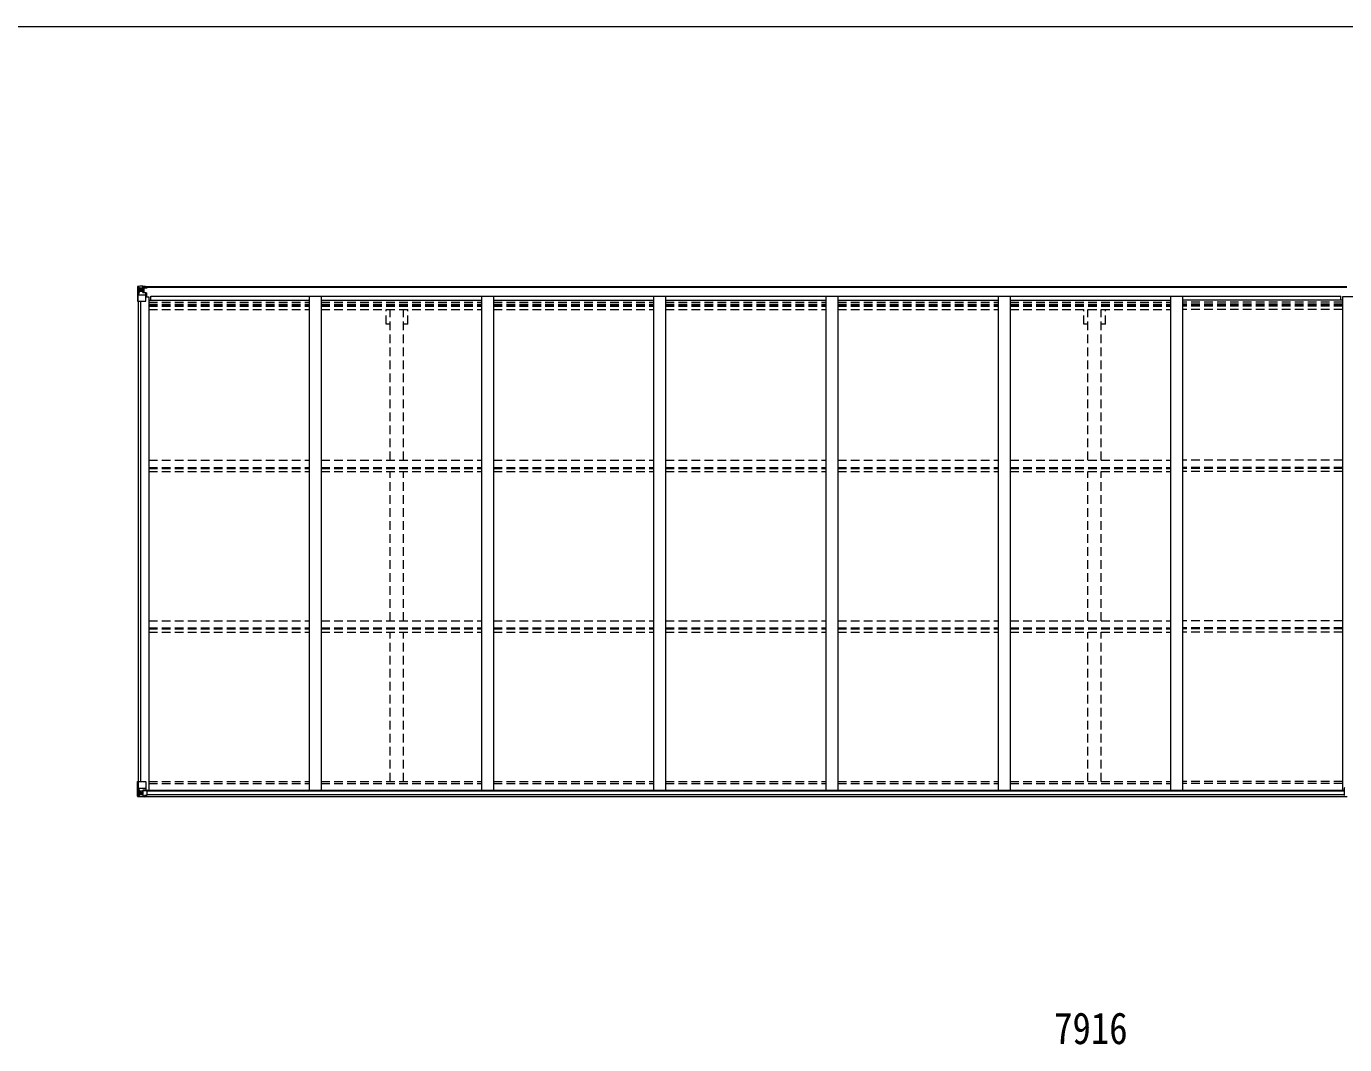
# Model space of a CAD drawing. Units: millimetres at full size, sheet at 1:30; details may follow other scales. Extents: x -8432 to 8432, y -5820 to 5820.
# Drawn here: x -1671 to 3809, y 1589 to 5820 of the extents above; entities that cross this region are included whole.
import ezdxf
from ezdxf.enums import TextEntityAlignment as Align

# ---------------------------------------------------------------- set-up
doc = ezdxf.new("R2010")
doc.units = ezdxf.units.MM
doc.header["$LTSCALE"] = 30
doc.linetypes.add('DASHED1', pattern=[1.8, 1.2, -0.6])
for name, color, linetype, lineweight in [('0-3_ELV2', 4, 'Continuous', 9), ('0-4_TABLE1', 6, 'Continuous', 9), ('0-6_OTH_LINE', 6, 'Continuous', 9), ('F-0_240', 7, 'Continuous', 9)]:
    doc.layers.add(name, color=color, linetype=linetype, lineweight=lineweight)
doc.styles.add('ＭＳ ゴシック', font='')
doc.styles.get('ＭＳ ゴシック').set_extended_font_data('MS Gothic')

msp = doc.modelspace()

# ---------------------------------------------------------------- linework, layer by layer
at = {"layer": '0-3_ELV2'}
for p, q in [((-1185.11, 4738.62), (3818.14, 4738.62)), ((-1185.11, 4736.47), (3818.14, 4736.47)), ((-1206.61, 4677.85), (-1206.61, 2681.87)), ((-1196.91, 4677.85), (-1196.91, 2681.87)), ((-1174.61, 4696.5), (-1161.61, 4696.5)), ((-1161.61, 4696.5), (-1161.61, 2645.85)), ((-1161.61, 4682.82), (-495.61, 4682.82)), ((-1154.11, 4682.82), (-1154.11, 4698.33)), ((-1154.11, 4698.33), (3792.89, 4698.33)), ((-495.61, 4698.32), (-495.61, 2645.85)), ((-445.61, 4698.32), (-445.61, 2645.85)), ((-445.61, 4682.82), (220.39, 4682.82)), ((220.39, 4698.32), (220.39, 2645.85)), ((270.39, 4698.32), (270.39, 2645.85)), ((270.39, 4682.82), (936.39, 4682.82)), ((936.39, 4698.32), (936.39, 2645.85)), ((986.39, 4698.32), (986.39, 2645.85)), ((986.39, 4682.82), (1652.39, 4682.82)), ((1652.39, 4698.32), (1652.39, 2645.85)), ((1702.39, 4698.32), (1702.39, 2645.85)), ((1702.39, 4682.82), (2368.39, 4682.82)), ((2368.39, 4698.32), (2368.39, 2645.85)), ((2418.39, 4698.32), (2418.39, 2645.85)), ((2418.39, 4682.82), (3084.39, 4682.82)), ((3084.39, 4698.32), (3084.39, 2645.85)), ((3134.39, 4698.32), (3134.39, 2645.85)), ((3800.39, 4682.82), (3134.39, 4682.82)), ((3792.89, 4682.82), (3792.89, 4698.33)), ((3800.39, 4696.5), (3800.39, 2645.85)), ((3850.39, 4696.5), (3800.39, 4696.5)), ((-1181.88, 2645.85), (3808.89, 2645.85)), ((-1170.11, 2643.59), (3808.89, 2643.59)), ((-1180.11, 2620.07), (3818.89, 2620.07)), ((-1170.11, 2627.97), (3808.89, 2627.97))]:
    msp.add_line(p, q, dxfattribs=at)
at = {"layer": '0-3_ELV2', "linetype": 'DASHED1'}
for p, q in [((-1161.61, 4674.42), (-495.61, 4674.42)), ((-1161.61, 4666.22), (-495.61, 4666.22)), ((-1161.61, 4662.3), (-495.61, 4662.3)), ((-445.61, 4674.42), (220.39, 4674.42)), ((-445.61, 4666.22), (220.39, 4666.22)), ((-445.61, 4662.3), (220.39, 4662.3)), ((270.39, 4674.42), (936.39, 4674.42)), ((270.39, 4666.22), (936.39, 4666.22)), ((270.39, 4662.3), (936.39, 4662.3)), ((986.39, 4674.42), (1652.39, 4674.42)), ((986.39, 4666.22), (1652.39, 4666.22)), ((986.39, 4662.3), (1652.39, 4662.3)), ((1702.39, 4674.42), (2368.39, 4674.42)), ((1702.39, 4666.22), (2368.39, 4666.22)), ((1702.39, 4662.3), (2368.39, 4662.3)), ((2418.39, 4674.42), (3084.39, 4674.42)), ((2418.39, 4666.22), (3084.39, 4666.22)), ((2418.39, 4662.3), (3084.39, 4662.3)), ((3800.39, 4674.42), (3134.39, 4674.42)), ((3800.39, 4666.22), (3134.39, 4666.22)), ((3800.39, 4662.3), (3134.39, 4662.3)), ((-1161.61, 4657.22), (-495.61, 4657.22)), ((-1161.61, 4644.21), (-495.61, 4644.21)), ((-445.61, 4657.22), (220.39, 4657.22)), ((-445.61, 4644.21), (220.39, 4644.21)), ((-175.81, 4582.62), (-175.81, 4644.21)), ((-158.11, 4017.55), (-158.11, 4644.21)), ((-103.11, 4017.55), (-103.11, 4644.21)), ((-85.41, 4582.62), (-85.41, 4644.21)), ((270.39, 4657.22), (936.39, 4657.22)), ((270.39, 4644.21), (936.39, 4644.21)), ((986.39, 4657.22), (1652.39, 4657.22)), ((986.39, 4644.21), (1652.39, 4644.21)), ((1702.39, 4657.22), (2368.39, 4657.22)), ((1702.39, 4644.21), (2368.39, 4644.21)), ((2418.39, 4657.22), (3084.39, 4657.22)), ((2418.39, 4644.21), (3084.39, 4644.21)), ((2724.19, 4582.62), (2724.19, 4644.21)), ((2741.89, 4017.55), (2741.89, 4644.21)), ((2796.89, 4017.55), (2796.89, 4644.21)), ((2814.59, 4582.62), (2814.59, 4644.21)), ((3800.39, 4657.22), (3134.39, 4657.22)), ((3800.39, 4644.21), (3134.39, 4644.21)), ((-158.11, 4582.62), (-175.81, 4582.62)), ((-85.41, 4582.62), (-103.11, 4582.62)), ((2741.89, 4582.62), (2724.19, 4582.62)), ((2814.59, 4582.62), (2796.89, 4582.62)), ((-1161.58, 4017.55), (-495.61, 4017.55)), ((-445.58, 4017.55), (220.39, 4017.55)), ((270.42, 4017.55), (936.39, 4017.55)), ((986.42, 4017.55), (1652.39, 4017.55)), ((1702.42, 4017.55), (2368.39, 4017.55)), ((2418.39, 4017.55), (3084.39, 4017.55)), ((3800.39, 4017.55), (3134.39, 4017.55)), ((-1161.58, 3987.82), (-495.61, 3987.82)), ((-1161.58, 3983.27), (-495.61, 3983.27)), ((-1161.58, 3970.26), (-495.61, 3970.26)), ((-445.58, 3987.82), (220.39, 3987.82)), ((-445.58, 3983.27), (220.39, 3983.27)), ((-445.58, 3970.26), (220.39, 3970.26)), ((-158.11, 3350.56), (-158.11, 3970.26)), ((-103.11, 3350.56), (-103.11, 3970.26)), ((270.42, 3987.82), (936.39, 3987.82)), ((270.42, 3983.27), (936.39, 3983.27)), ((270.42, 3970.26), (936.39, 3970.26)), ((986.42, 3987.82), (1652.39, 3987.82)), ((986.42, 3983.27), (1652.39, 3983.27)), ((986.42, 3970.26), (1652.39, 3970.26)), ((1702.42, 3987.82), (2368.39, 3987.82)), ((1702.42, 3983.27), (2368.39, 3983.27)), ((1702.42, 3970.26), (2368.39, 3970.26)), ((2418.39, 3987.82), (3084.39, 3987.82)), ((2418.39, 3983.27), (3084.39, 3983.27)), ((2418.39, 3970.26), (3084.39, 3970.26)), ((2741.89, 3350.56), (2741.89, 3970.26)), ((2796.89, 3350.56), (2796.89, 3970.26)), ((3800.39, 3987.82), (3134.39, 3987.82)), ((3800.39, 3983.27), (3134.39, 3983.27)), ((3800.39, 3970.26), (3134.39, 3970.26)), ((-1161.58, 3350.56), (-495.61, 3350.56)), ((-445.58, 3350.56), (220.39, 3350.56)), ((270.42, 3350.56), (936.39, 3350.56)), ((986.42, 3350.56), (1652.39, 3350.56)), ((1702.42, 3350.56), (2368.39, 3350.56)), ((2418.39, 3350.56), (3084.39, 3350.56)), ((3800.39, 3350.56), (3134.39, 3350.56)), ((-1161.58, 3320.83), (-495.61, 3320.83)), ((-1161.58, 3316.28), (-495.61, 3316.28)), ((-1161.58, 3303.27), (-495.61, 3303.27)), ((-445.58, 3320.83), (220.39, 3320.83)), ((-445.58, 3316.28), (220.39, 3316.28)), ((-445.58, 3303.27), (220.39, 3303.27)), ((-158.11, 2682.02), (-158.11, 3303.27)), ((-103.11, 2682.02), (-103.11, 3303.27)), ((270.42, 3320.83), (936.39, 3320.83)), ((270.42, 3316.28), (936.39, 3316.28)), ((270.42, 3303.27), (936.39, 3303.27)), ((986.42, 3320.83), (1652.39, 3320.83)), ((986.42, 3316.28), (1652.39, 3316.28)), ((986.42, 3303.27), (1652.39, 3303.27)), ((1702.42, 3320.83), (2368.39, 3320.83)), ((1702.42, 3316.28), (2368.39, 3316.28)), ((1702.42, 3303.27), (2368.39, 3303.27)), ((2418.39, 3320.83), (3084.39, 3320.83)), ((2418.39, 3316.28), (3084.39, 3316.28)), ((2418.39, 3303.27), (3084.39, 3303.27)), ((2741.89, 2682.02), (2741.89, 3303.27)), ((2796.89, 2682.02), (2796.89, 3303.27)), ((3800.39, 3320.83), (3134.39, 3320.83)), ((3800.39, 3316.28), (3134.39, 3316.28)), ((3800.39, 3303.27), (3134.39, 3303.27)), ((-1161.61, 2682.02), (-495.61, 2682.02)), ((-1161.61, 2673.67), (-495.61, 2673.67)), ((-445.61, 2682.02), (220.39, 2682.02)), ((-445.61, 2673.67), (220.39, 2673.67)), ((270.39, 2682.02), (936.39, 2682.02)), ((270.39, 2673.67), (936.39, 2673.67)), ((986.39, 2682.02), (1652.39, 2682.02)), ((986.39, 2673.67), (1652.39, 2673.67)), ((1702.39, 2682.02), (2368.39, 2682.02)), ((1702.39, 2673.67), (2368.39, 2673.67)), ((2418.39, 2682.02), (3084.39, 2682.02)), ((2418.39, 2673.67), (3084.39, 2673.67)), ((3800.39, 2682.02), (3134.39, 2682.02)), ((3800.39, 2673.67), (3134.39, 2673.67))]:
    msp.add_line(p, q, dxfattribs=at)
at = {"layer": '0-4_TABLE1'}
for p, q in [((-1208.61, 4738.56), (-1208.61, 4677.85)), ((-1180.11, 4741.25), (-1207.67, 4739.56)), ((-1207.67, 4739.51), (-1207.67, 4739.55)), ((-1198.7, 4739.94), (-1206.63, 4739.47)), ((-1205.77, 4738.5), (-1205.77, 4738.43)), ((-1205.77, 4677.85), (-1205.77, 4738.43)), ((-1205.22, 4704.73), (-1201.08, 4716.81)), ((-1201.8, 4735.06), (-1204.53, 4738.72)), ((-1200.94, 4731.55), (-1198.61, 4731.61)), ((-1200.94, 4718.08), (-1200.94, 4731.55)), ((-1198.61, 4718.05), (-1200.94, 4718.08)), ((-1186.61, 4740.73), (-1198.61, 4739.95)), ((-1185.11, 4731.6), (-1198.61, 4731.6)), ((-1185.11, 4718.05), (-1198.61, 4718.05)), ((-1198.61, 4718.05), (-1198.61, 4718.05)), ((-1193.13, 4724.41), (-1193.13, 4723.45)), ((-1186.61, 4714.75), (-1186.61, 4740.85)), ((-1186.61, 4739.96), (-1180.11, 4740.36)), ((-1185.11, 4735.14), (-1186.61, 4735.14)), ((-1185.79, 4714.49), (-1175.44, 4712.84)), ((-1185.79, 4713.86), (-1185.79, 4714.49)), ((-1175.44, 4712.2), (-1185.79, 4713.86)), ((-1180.11, 4739.43), (-1185.11, 4739.35)), ((-1176.61, 4734.78), (-1185.11, 4734.78)), ((-1181.11, 4729.85), (-1185.11, 4729.85)), ((-1181.11, 4721.64), (-1185.11, 4721.64)), ((-1185, 4733.48), (-1181.11, 4733.48)), ((-1184.62, 4733.85), (-1174.61, 4733.94)), ((-1184.62, 4733.69), (-1184.62, 4733.85)), ((-1169.61, 4733.82), (-1184.62, 4733.69)), ((-1184.61, 4735.81), (-1184.61, 4733.85)), ((-1176.61, 4735.81), (-1184.61, 4735.81)), ((-1176.61, 4735.78), (-1184.61, 4735.78)), ((-1181.11, 4713.74), (-1181.11, 4733.71)), ((-1180.11, 4738.62), (-1180.11, 4741.25)), ((-1176.61, 4734.78), (-1176.61, 4736.47)), ((-1175.44, 4712.84), (-1175.44, 4712.2)), ((-1175.16, 4712.76), (-1170.11, 4712.72)), ((-1175.11, 4739.05), (-1175.11, 4738.62)), ((-1174.81, 4739.05), (-1175.11, 4739.05)), ((-1174.81, 4739.05), (-1173.12, 4738.62)), ((-1174.61, 4735.55), (-1168.61, 4735.55)), ((-1171.11, 4712.73), (-1171.11, 4710.99)), ((-1170.11, 4696.5), (-1170.11, 4712.72)), ((-1169.61, 4736.47), (-1169.61, 4735.55)), ((-1168.61, 4733.87), (-1168.61, 4736.47)), ((-1208.61, 4677.85), (-1175.61, 4677.85)), ((-1205.22, 4704.73), (-1198.61, 4704.52)), ((-1198.61, 4704.52), (-1174.61, 4704.52)), ((-1174.61, 4678.85), (-1174.61, 4711.95)), ((-1170.11, 4711), (-1174.61, 4710.97)), ((-1170.11, 4700.85), (-1174.61, 4700.85)), ((-1208.61, 2681.87), (-1175.61, 2681.87)), ((-1208.61, 2621.16), (-1208.61, 2681.87)), ((-1205.77, 2681.87), (-1205.77, 2621.29)), ((-1205.22, 2654.99), (-1198.61, 2655.2)), ((-1205.22, 2654.99), (-1201.08, 2642.9)), ((-1198.61, 2641.67), (-1200.94, 2641.64)), ((-1200.94, 2641.64), (-1200.94, 2628.17)), ((-1198.61, 2655.2), (-1174.61, 2655.2)), ((-1198.61, 2641.67), (-1198.61, 2641.67)), ((-1186.61, 2641.67), (-1198.61, 2641.67)), ((-1194.09, 2635.31), (-1194.09, 2636.27)), ((-1186.61, 2645.66), (-1180.11, 2645.66)), ((-1186.61, 2645.66), (-1186.61, 2618.87)), ((-1175.44, 2647.51), (-1185.79, 2645.86)), ((-1185.79, 2645.86), (-1185.79, 2645.66)), ((-1183.09, 2645.66), (-1175.44, 2646.88)), ((-1180.11, 2645.66), (-1171.11, 2645.62)), ((-1175.44, 2646.88), (-1175.44, 2647.51)), ((-1174.61, 2680.87), (-1174.61, 2647.77)), ((-1170.11, 2644.71), (-1170.11, 2624.56)), ((3808.89, 2623.94), (3808.89, 2656.26)), ((-1207.67, 2620.2), (-1207.67, 2620.16)), ((-1198.7, 2619.77), (-1206.63, 2620.25)), ((-1205.77, 2621.22), (-1205.77, 2621.29)), ((-1201.8, 2624.66), (-1204.53, 2620.99)), ((-1200.94, 2628.17), (-1198.61, 2628.11)), ((-1198.61, 2628.11), (-1186.61, 2628.11)), ((-1186.61, 2618.98), (-1198.61, 2619.77)), ((-1180.11, 2618.47), (-1180.11, 2624.42)), ((-1171.11, 2623.85), (-1180.11, 2623.79)), ((3808.89, 2623.94), (3808.89, 2623.9))]:
    msp.add_line(p, q, dxfattribs=at)
for points in [[(-1195.05, 4725.37), (-1196.01, 4725.37), (-1196.01, 4726.33), (-1195.05, 4726.33)], [(-1194.09, 4727.29), (-1194.09, 4728.25), (-1193.13, 4728.25), (-1193.13, 4727.29)], [(-1193.13, 4723.45), (-1194.09, 4723.45), (-1194.09, 4724.41)], [(-1192.17, 4726.33), (-1191.21, 4726.33), (-1191.21, 4725.37), (-1192.17, 4725.37)], [(-1180.11, 4739.85), (-1185.11, 4739.85), (-1185.11, 4714.38)], [(-1174.61, 4735.55), (-1174.61, 4733.93), (-1168.61, 4733.98)], [(-1195.05, 2633.39), (-1196.01, 2633.39), (-1196.01, 2634.35), (-1195.05, 2634.35)], [(-1194.09, 2636.27), (-1193.13, 2636.27), (-1193.13, 2635.31)], [(-1193.13, 2632.43), (-1193.13, 2631.47), (-1194.09, 2631.47), (-1194.09, 2632.43)], [(-1192.17, 2634.35), (-1191.21, 2634.35), (-1191.21, 2633.39), (-1192.17, 2633.39)], [(-1207.67, 2620.16), (-1198.61, 2619.6), (-1180.11, 2618.47)], [(-1170.11, 2624.56), (-1170.12, 2624.45), (-1180.11, 2624.42)]]:
    msp.add_lwpolyline(points, dxfattribs=at)
for centre in [(-1193.61, 4725.85), (-1193.61, 2633.87)]:
    msp.add_circle(centre, 5.3, dxfattribs=at)
for centre, radius, start, end in [((-1207.61, 4738.56), 0.999, 93.4424, 179.95083), ((-1207.61, 4738.56), 1, 93.50017, 180.00079), ((-1207.61, 4738.52), 0.999, 93.4424, 179.95083), ((-1206.46, 4752.17), 12.7, 269.24466, 275.10311), ((-1204.49, 4738.56), 1.28, 131.17831, 182.45895), ((-1195.05, 4727.29), 0.96, 270, 0), ((-1195.05, 4724.41), 0.96, 0, 90), ((-1192.17, 4727.29), 0.96, 180, 270), ((-1192.17, 4724.41), 0.96, 90, 180), ((-1185.68, 4715.42), 0.937, 182.32209, 263.26766), ((-1185.68, 4714.79), 0.937, 182.32209, 263.26766), ((-1184.61, 4736.31), 0.5, 179.99802, 269.99691), ((-1184.61, 4736.28), 0.5, 180.00109, 270.00109), ((-1184.61, 4733.35), 0.5, 90.52895, 180.04464), ((-1184.6, 4733.18), 0.513, 91.88028, 181.04707), ((-1175.55, 4711.91), 0.937, 2.32209, 83.26766), ((-1169.47, 4741.51), 7.69, 268.96999, 276.43426), ((-1175.61, 4678.85), 1, 270, 0), ((-1175.55, 4711.27), 0.937, 2.32209, 83.26766), ((-1195.05, 2635.31), 0.96, 270, 0), ((-1195.05, 2632.43), 0.96, 0, 90), ((-1192.17, 2635.31), 0.96, 180, 270), ((-1192.17, 2632.43), 0.96, 90, 180), ((-1185.68, 2644.93), 0.937, 96.73234, 129.06602), ((-1175.61, 2680.87), 1, 0, 90), ((-1175.55, 2648.44), 0.937, 276.73234, 357.67791), ((-1175.55, 2647.81), 0.937, 276.73234, 357.67791), ((3809.89, 2656.26), 1, 90, 180), ((-1207.61, 2621.2), 0.999, 180.04917, 266.5576), ((-1207.61, 2621.16), 0.999, 180.04917, 266.5576), ((-1207.61, 2621.16), 1, 179.99921, 266.49983), ((-1206.46, 2607.55), 12.7, 84.89689, 90.75534), ((-1204.48, 2621.16), 1.28, 177.54105, 228.82169)]:
    msp.add_arc(centre, radius, start, end, dxfattribs=at)
for centre, major_axis, ratio, start_param, end_param in [((-1006.67, 4751.87), (201, 12.36), 0.060933, 3.1373463, 3.1378449), ((-1205.67, 4739.64), (2, 0.12), 0.060933, 3.1378449, 4.2119296), ((-1205.48, 4736.54), (-0.02, 3), 0.466854, 5.5234897, 6.1575023), ((-1203.81, 4731.47), (0.03, 5), 0.573921, 4.7320603, 5.5159136), ((-1202.35, 4718.1), (0, 3), 0.468246, 4.2703918, 4.7058971), ((-1280.36, 4731.6), (81.75, 0), 0.061163, 0, 0.0007725), ((-1204.5, 4707.08), (0.85, 2.32), 0.403757, 2.3087461, 3.2744049), ((-1204.5, 2652.64), (0.85, -2.32), 0.403757, 3.0087805, 3.9744392), ((-1202.35, 2641.62), (0, -3), 0.468246, 1.5772882, 2.0127935), ((-1171.11, 2644.72), (1, -0.021), 0.906239, 0.0187047, 1.589501), ((-1205.67, 2620.08), (2, -0.12), 0.060933, 2.0712557, 3.1453404), ((-1006.67, 2607.85), (201, -12.36), 0.060933, 3.1453404, 3.145839), ((-1205.48, 2623.18), (-0.02, -3), 0.466854, 0.125683, 0.7596956), ((-1203.81, 2628.25), (0.03, -5), 0.573921, 0.7672717, 1.551125), ((-1280.36, 2628.11), (81.75, 0), 0.061163, 6.2824128, 6.2831853), ((-1171.11, 2624.55), (1, 0.012), 0.707053, 4.7036637, 6.124411)]:
    msp.add_ellipse(centre, major_axis=major_axis, ratio=ratio, start_param=start_param, end_param=end_param, dxfattribs=at)
at = {"layer": 'F-0_240', "color": 5}
msp.add_line((-8432.06, 5820), (8007.94, 5820), dxfattribs=at)

# ---------------------------------------------------------------- texts
at = {"layer": '0-6_OTH_LINE', "color": 7, "style": 'ＭＳ ゴシック', "width": 0.85}
msp.add_text('7916', height=132, dxfattribs=at).set_placement((2601.39, 1551.73), align=Align.BOTTOM_LEFT)

doc.saveas('drawing.dxf')
